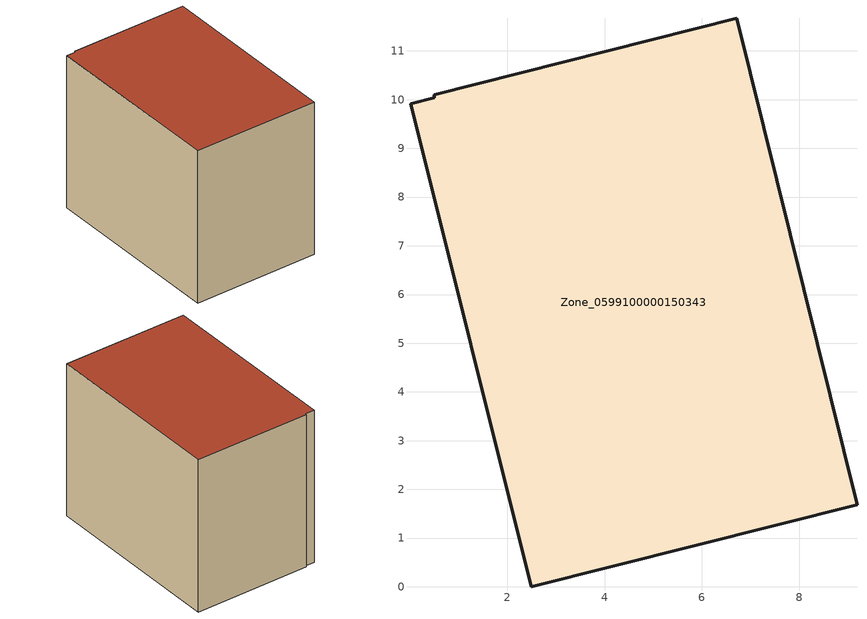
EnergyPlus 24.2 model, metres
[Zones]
Zone_0599100000150343
 floor ground (C_G): 0.51,10.04 0.5,10.11 6.71,11.67 9.18,1.68 2.49,0 0.02,9.91 z0
 wall outside (C_F): 2.49,0 9.18,1.68 6.71,11.67 0.5,10.11 0.51,10.04 0.02,9.91 2.49,0 z0:8.58
 roof outside (C_R): 0.51,10.04 0.02,9.91 2.49,0 9.18,1.68 6.71,11.67 0.5,10.11 z8.58
[BUILDING]
Pand.0599100000150343: North Axis=0; Terrain=City; Loads Convergence Tolerance Value=0.04; Temperature Convergence Tolerance Value=0.4; Solar Distribution=FullExterior; Maximum Number of Warmup Days=25; Minimum Number of Warmup Days=1
[Site:Location]
Rotterdam.The.Hague.AP_ZH_NLD Design_Conditions: Latitude=51.96; Longitude=4.45; Time Zone=1; Elevation=-4.5
[SITE:GROUNDTEMPERATURE:BUILDINGSURFACE]
18, 18, 18, 18, 18, 18, 18, 18, 18, 18, 18, 18
[MATERIAL] Thermal Absorptance=0.9; Solar Absorptance=0.7; Visible Absorptance=0.7
Name | Roughness | Thickness | Conductivity | Density | Specific Heat
G.TI.1992-2005 | MediumSmooth | 0.15 | 0.06 | 540 | 1210
F.TI.1992-2005 | Rough | 0.3 | 0.12 | 1920 | 840
R.TI.1992-2005 | MediumRough | 0.2 | 0.08 | 1500 | 1000
[CONSTRUCTION]
C_G: G.TI.1992-2005
C_F: F.TI.1992-2005
C_R: R.TI.1992-2005
[ZONE]
Zone_0599100000150343: Type=1; Multiplier=1; Ceiling Height=Autocalculate; Volume=Autocalculate; Floor Area=autocalculate; Part of Total Floor Area=Yes
[ZONEINFILTRATION:DESIGNFLOWRATE]
Infil_Zone_0599100000150343: Zone or ZoneList or Space or SpaceList=Zone_0599100000150343; Schedule=AlwaysOn; Design Flow Rate Calculation Method=Flow/Area; Flow Rate per Floor Area=0.0015; Constant Term Coefficient=1; Temperature Term Coefficient=0; Velocity Term Coefficient=0; Velocity Squared Term Coefficient=0
[HVACTEMPLATE:ZONE:IDEALLOADSAIRSYSTEM]
Zone_0599100000150343: Maximum Heating Supply Air Temperature=50; Minimum Cooling Supply Air Temperature=13; Maximum Heating Supply Air Humidity Ratio=0.0156; Minimum Cooling Supply Air Humidity Ratio=0.0077; Heating Limit=NoLimit; Cooling Limit=NoLimit; Dehumidification Control Type=ConstantSensibleHeatRatio; Cooling Sensible Heat Ratio=0.7; Dehumidification Setpoint=60; Humidification Control Type=None; Humidification Setpoint=30; Outdoor Air Method=None; Outdoor Air Flow Rate per Person=0.00944; Outdoor Air Flow Rate per Zone Floor Area=0; Outdoor Air Flow Rate per Zone=0; Demand Controlled Ventilation Type=None; Outdoor Air Economizer Type=NoEconomizer; Heat Recovery Type=None; Sensible Heat Recovery Effectiveness=0.7; Latent Heat Recovery Effectiveness=0.65
[ZONECONTROL:THERMOSTAT]
ThermostatControl_Zone_0599100000150343: Zone or ZoneList=Zone_0599100000150343; Control Type Schedule=DualSetpointControlType; Control 1=Thermostat_Zone_0599100000150343; Temperature Difference Between Cutout And Setpoint=0
[THERMOSTATSETPOINT:DUALSETPOINT]
Thermostat_Zone_0599100000150343: Heating Setpoint Temperature Schedule=HeatingSetpoint_Zone_0599100000150343; Cooling Setpoint Temperature Schedule=CoolingSetpoint_Zone_0599100000150343
[SCHEDULE:COMPACT]
HeatingSetpoint_Zone_0599100000150343: Through: 12/31, For: AllDays, Until: 24:00, 21
CoolingSetpoint_Zone_0599100000150343: Through: 12/31, For: AllDays, Until: 24:00, 24
DualSetpointControlType: Through: 12/31, For: AllDays, Until: 24:00, 4
AlwaysOn: Through: 12/31, For: AllDays, Until: 24:00, 1
